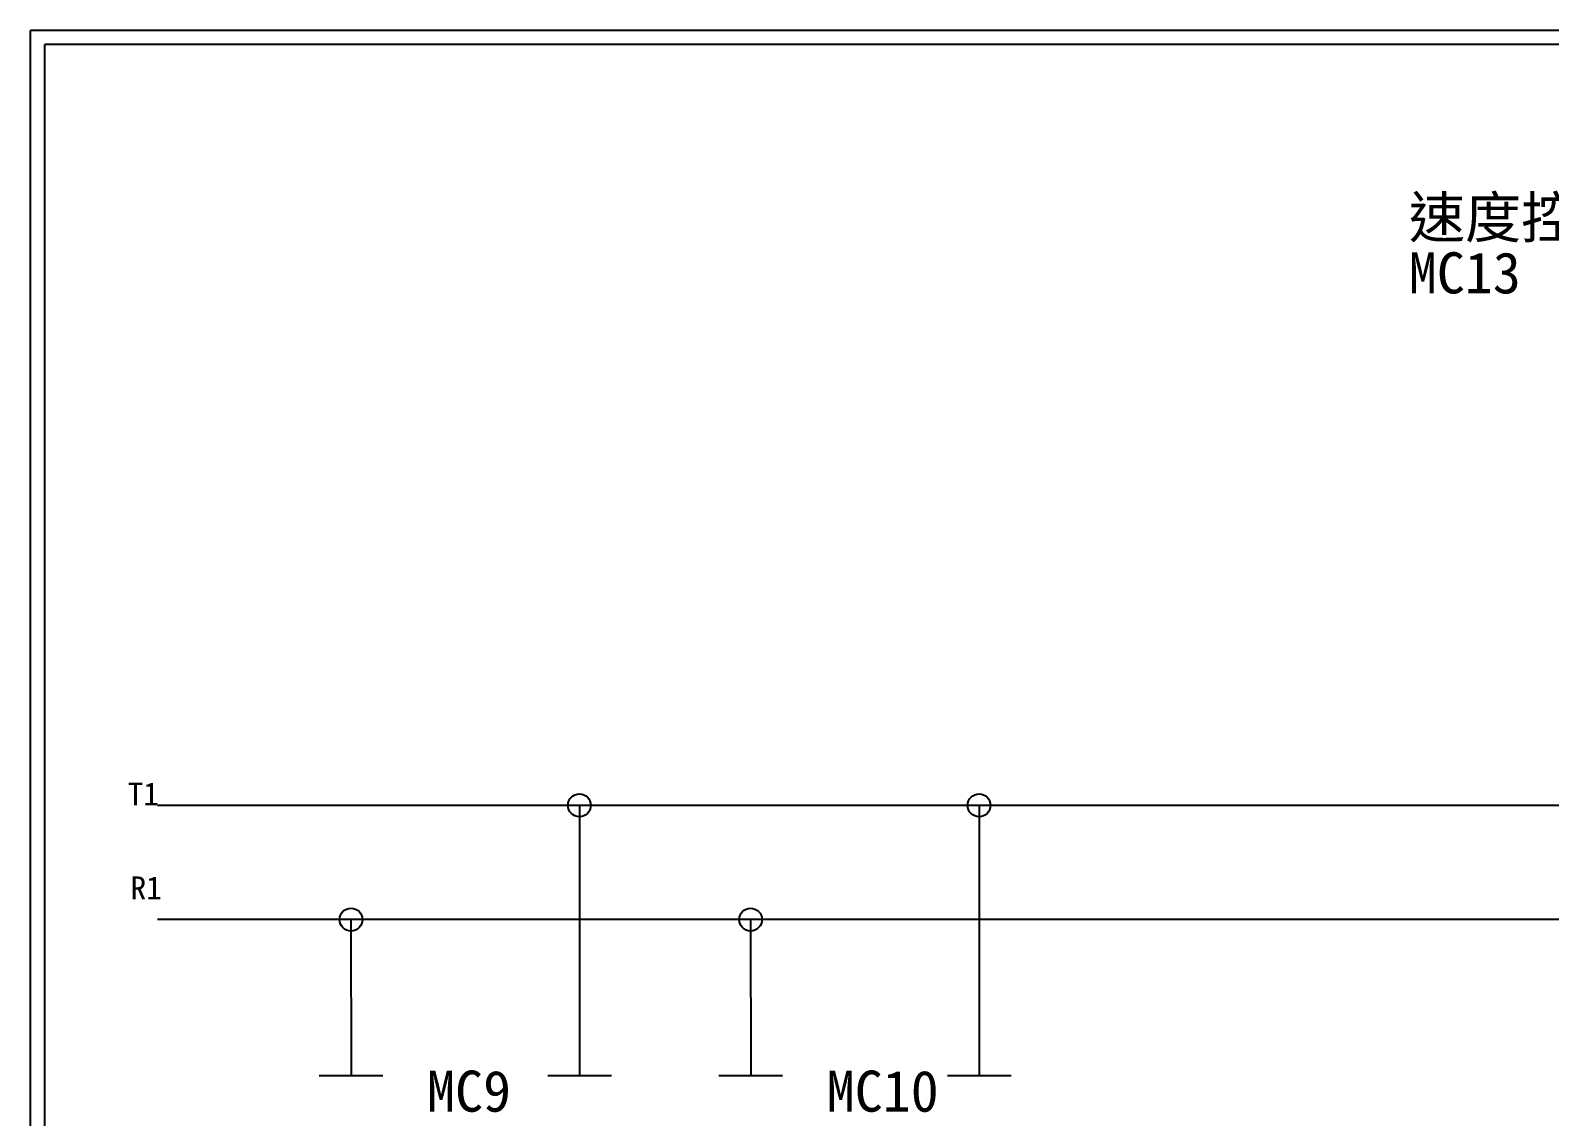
# Model space of a CAD drawing. Extents: x 10 to 297, y 3 to 207.
# Drawn here: x 10 to 142.9, y 111.9 to 207 of the extents above; entities that cross this region are included whole.
import ezdxf

# ---------------------------------------------------------------- set-up
doc = ezdxf.new("R2010")
doc.units = 0
doc.layers.get('0').update_dxf_attribs({"linetype": 'CONTINUOUS'})
doc.layers.add('圖框層', color=7, linetype='CONTINUOUS')
doc.layers.add('標尺寸層', color=3, linetype='CONTINUOUS')
doc.styles.add('STSL', font='KAIU.TTF')

msp = doc.modelspace()

# ---------------------------------------------------------------- linework, layer by layer
for p, q in [((193.15, 139.12), (21.12, 139.11)), ((58.04, 139.12), (58.05, 115.47)), ((93.01, 139.12), (93.02, 115.47)), ((210.11, 129.12), (21.12, 129.12)), ((38.04, 129.12), (38.06, 115.47)), ((73.01, 129.12), (73.03, 115.47))]:
    msp.add_line(p, q)
at = {"layer": '圖框層', "color": 7}
for p, q in [((297, 206.97), (10, 206.97)), ((10, 3), (10, 206.97)), ((295.75, 205.72), (11.25, 205.72)), ((11.25, 4.25), (11.25, 205.72))]:
    msp.add_line(p, q, dxfattribs=at)
at = {"layer": '標尺寸層', "color": 7}
for p, q in [((35.27, 115.47), (40.84, 115.47)), ((55.27, 115.47), (60.84, 115.47)), ((70.24, 115.47), (75.81, 115.47)), ((90.24, 115.47), (95.81, 115.47))]:
    msp.add_line(p, q, dxfattribs=at)
for centre in [(58.04, 139.12), (93.01, 139.12), (38.05, 129.12), (73.01, 129.12)]:
    msp.add_circle(centre, 1, dxfattribs=at)

# ---------------------------------------------------------------- texts
at = {"layer": '圖框層', "color": 4, "style": 'STSL'}
for s, height, p in [('速度控制器', 3.6, (130.61, 188.8)), ('MC13', 3.6, (130.61, 183.94)), ('T1', 2, (18.51, 139.12)), ('R1', 2, (18.77, 130.9)), ('MC9', 3.6, (44.71, 112.3)), ('MC10', 3.6, (79.68, 112.3))]:
    msp.add_text(s, height=height, dxfattribs=at).set_placement(p)

doc.saveas('drawing.dxf')
